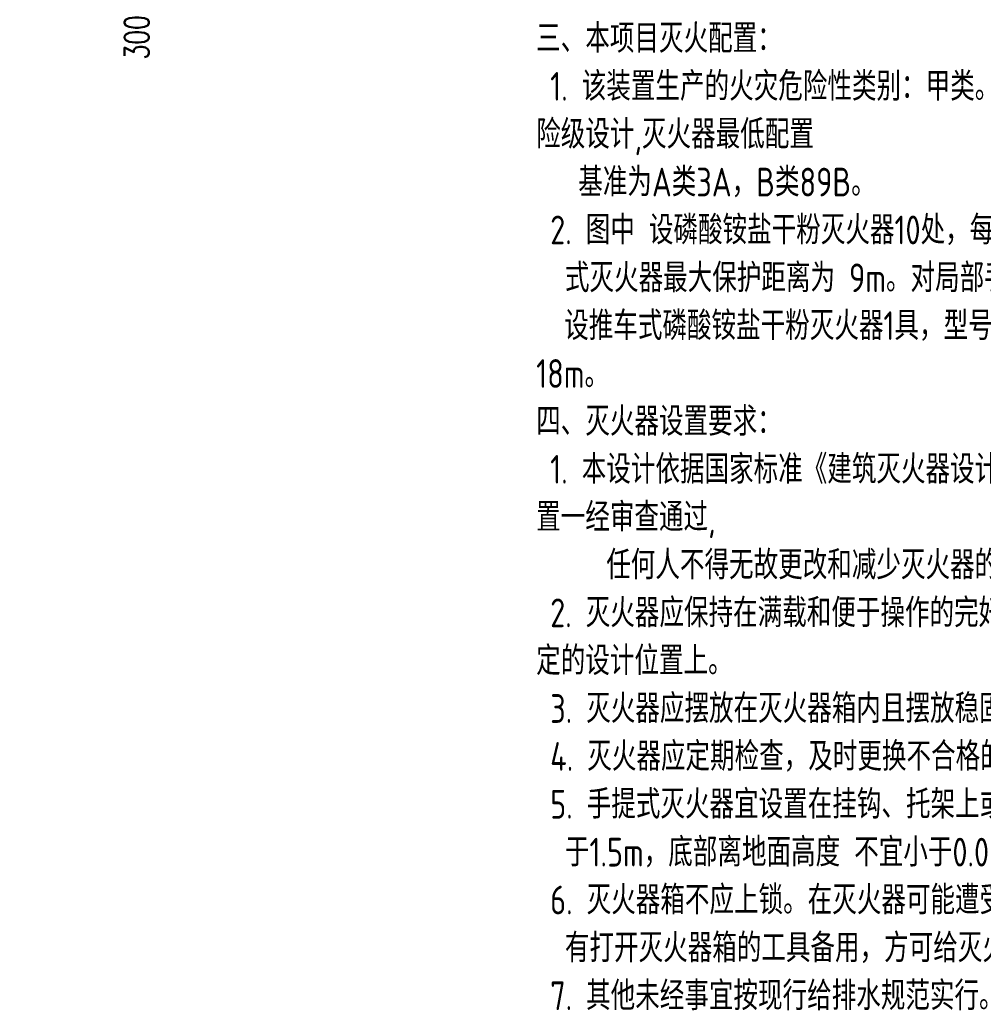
# Model space of a CAD drawing. Extents: x 4579863 to 4663963, y -547270 to -273670.
# Drawn here: x 4644010 to 4655746, y -474250 to -462180 of the extents above; entities that cross this region are included whole.
import ezdxf

# ---------------------------------------------------------------- set-up
doc = ezdxf.new("R2010")
doc.units = 0
doc.header["$LTSCALE"] = 1000
doc.header["$MEASUREMENT"] = 0
doc.layers.get('0').update_dxf_attribs({"linetype": 'CONTINUOUS'})
doc.layers.get('Defpoints').update_dxf_attribs({"linetype": 'CONTINUOUS'})
doc.layers.add('PIPE-消防', color=1, linetype='CONTINUOUS')
doc.layers.add('PUB_DIM', color=3, linetype='CONTINUOUS')
doc.styles.add('_TCH_DIM_T3', font='SIMPLEX', dxfattribs={"width": 0.705882, "bigfont": 'GBCBIG'})
doc.styles.add('公司标准', font='sceie.shx', dxfattribs={"width": 0.7, "height": 300, "bigfont": 'sceic.shx'})
doc.dimstyles.new('_TCH_ARCH&&100', dxfattribs={"dimtxt": 297.5, "dimasz": 100, "dimexe": 250, "dimexo": 300, "dimgap": 126.25, "dimtad": 1, "dimdec": 0, "dimzin": 0, "dimdsep": 46, "dimtxsty": '_TCH_DIM_T3', "dimblk": 'ARCHTICK', "dimcen": 0.09, "dimclrt": 7, "dimazin": 2, "dimtfac": 1, "dimtdec": 0, "dimtix": 1, "dimtmove": 2, "dimatfit": 3, "dimfxl": 0, "dimtolj": 1, "dimtzin": 0, "dimarcsym": 0})

# ---------------------------------------------------------------- blocks, each defined once
blk = doc.blocks.new('_ArchTick')
at = {"color": 0, "linetype": 'ByBlock', "const_width": 0.4}
blk.add_lwpolyline([(-0.5, -0.5), (0.5, 0.5)], dxfattribs=at)
blk = doc.blocks.new('*D365')
at = {"layer": 'Defpoints', "color": 0}
for p in [(4644010, -461723), (4645710, -461723), (4644010, -462023)]:
    blk.add_point(p, dxfattribs=at)
at = {"layer": 'PUB_DIM', "color": 0, "lineweight": -2}
for p, q in [((4644310, -461723), (4645960, -461723)), ((4645710, -462023), (4645710, -461723)), ((4644310, -462023), (4645960, -462023))]:
    blk.add_line(p, q, dxfattribs=at)
at = {"layer": 'PUB_DIM', "color": 0, "lineweight": -2, "xscale": 100, "yscale": 100, "zscale": 100}
for p, rotation in [((4645710, -461723), 90), ((4645710, -462023), 270)]:
    blk.add_blockref('_ArchTick', p, dxfattribs=dict(at, rotation=rotation))
at = {"layer": 'PUB_DIM', "color": 7, "insert": (4645435, -462393), "char_height": 297.5, "attachment_point": 5, "rotation": 90, "style": '_TCH_DIM_T3'}
blk.add_mtext('\\A1;300', dxfattribs=at)

msp = doc.modelspace()

# ---------------------------------------------------------------- texts
at = {"layer": 'PIPE-消防', "insert": (4650300.5, -455562.3), "char_height": 350, "width": 10685.93, "attachment_point": 1, "style": '公司标准'}
msp.add_mtext('{\\W0.9;                                                    \\H1.429x; \\L设计说明\\H0.7x;\\l\\P\\P一、设计依据\\P1. 国家现行给排水设计规范\\P  （1）《建筑设计防火规范》GB50016-2014（2018版）\\P  （2）《建筑灭火器配置设计规范》GB50140-2005\\P 2. 建筑及其他专业提供的设计条件。\\P二、设计概况\\P\\A1; 1.本图为安庆市凯莱高分子材料有限公司年产4万吨绝缘涂料项目1#车间灭火器施工设计图,共一层，占地面积为1005.28平方米。\\A0;\\H0.9997x;\\P 2. 本设计内容为灭火器配置。\\P三、本项目灭火配置：\\P 1. 该装置生产的火灾危险性类别：甲类。可能发生A、B、C类火灾，按严重危险级设计,灭火器最低配置\\P   基准为A类3A，B类89B。\\P\\pi-350,l350; 2. 图中 \\H0.9997x;设磷酸铵盐干粉灭火器10处，每处2具，型号为 MF/ABC5型。手提式灭火器最大保护距离为 9m。对局部手提式灭火器保护不到的范围增\\P\\pi0,l0;  设推车式磷酸铵盐干粉灭火器1具，型号为 MFT/ABC20，最大保护距离  为18m。\\P四、灭火器设置要求：\\P 1. 本设计依据国家标准《建筑灭火器设计规范》GB50140-2005，灭火器的设置一经审查通过,\\P     任何人不得无故更改和减少灭火器的种类、规格及数量等。\\P 2. 灭火器应保持在满载和便于操作的完好状态，在不用的时候应始终放置在原定的设计位置上。\\P 3. 灭火器应摆放在灭火器箱内且摆放稳固，铭牌向外。\\P 4. 灭火器应定期检查，及时更换不合格的灭火器。\\P\\pi-350,l350; 5. 手提式灭火器宜设置在挂钩、托架上或灭火器箱内，其顶部离地面高度应小于1.5m，底部离地面高度 不宜小于0.08m。\\P 6. 灭火器箱不应上锁。在灭火器可能遭受故意破坏的场合，如果在紧急情况下有打开灭火器箱的工具备用，方可给灭火器箱上锁。\\P\\pi0,l0; 7. 其他未经事宜按现行给排水规范实行。}', dxfattribs=at)

# ---------------------------------------------------------------- dimensions: what is measured, and where the dimension line sits
at = {"layer": 'PUB_DIM', "color": 0}
dim = msp.add_linear_dim(base=(4645710, -461722.9), p1=(4644010, -462022.9), p2=(4644010, -461722.9), angle=90, dimstyle='_TCH_ARCH&&100', dxfattribs=at)
dim.commit()
dim.dimension.update_dxf_attribs({"geometry": '*D365', "text_midpoint": (4645435, -462392.9), "dimtype": 161})

doc.saveas('drawing.dxf')
